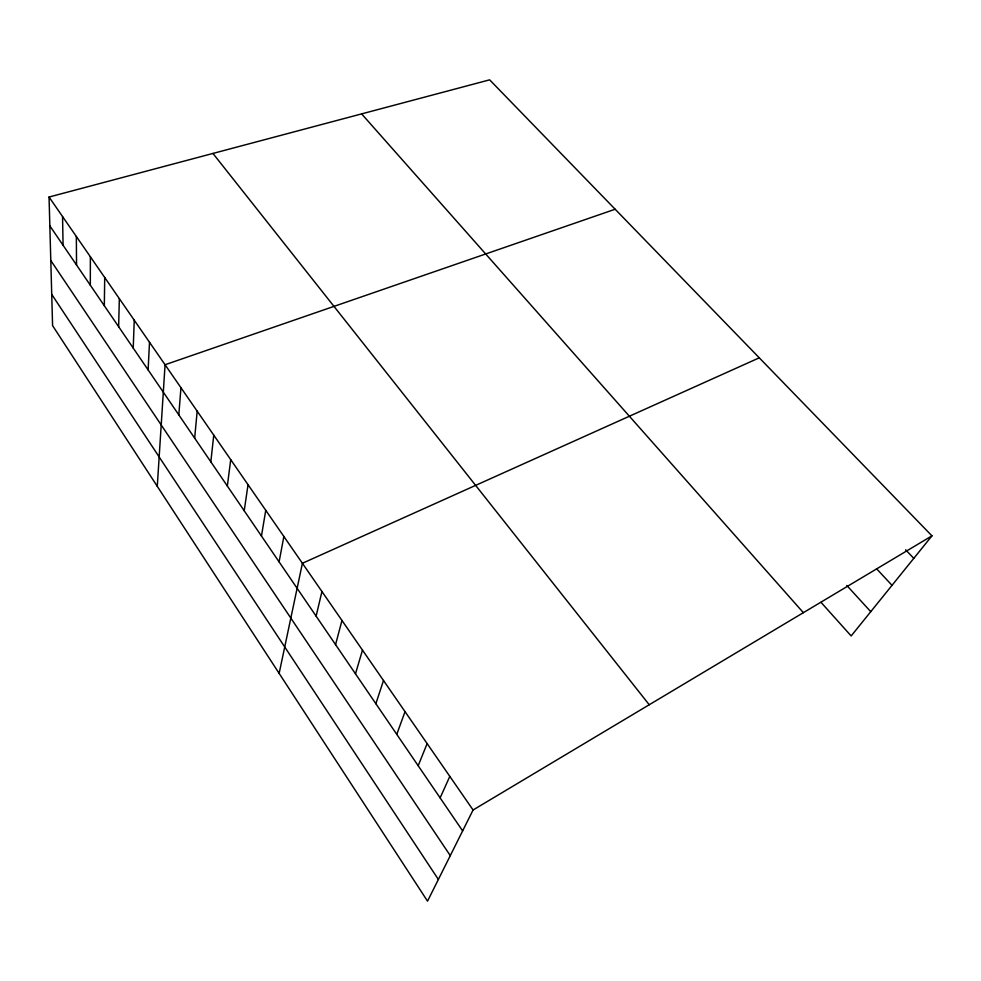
<?xml version="1.0" encoding="UTF-8"?>
<svg xmlns="http://www.w3.org/2000/svg" width="981" height="981" viewBox="0 0 981 981"><rect width="100%" height="100%" fill="white"/><g stroke="black" fill="none" stroke-linecap="round" stroke-linejoin="round"><path stroke-width="1.47" d="M90.313 285.177L90.375 256.777M104.329 305.729L104.709 277.5M118.64 326.698L119.339 298.641M133.22 348.083L134.262 320.223M148.119 369.898L149.504 342.246M157.279 486.331L165.066 364.736L615.148 209.247M178.812 414.902L180.945 387.703M194.655 438.115L197.181 411.174M210.817 461.818L213.76 435.147M227.347 486.024L230.719 459.648M244.22 510.758L248.034 484.688M261.461 536.043L265.753 510.292M279.094 561.88L283.865 536.484M279.144 673.383L302.406 563.278L759.269 357.82M316.115 616.142L321.94 591.531M335.563 644.64L341.964 620.47M355.478 673.824L362.48 650.121M375.87 703.72L383.497 680.507M396.765 734.34L405.043 711.654M418.176 765.72L427.14 743.598M440.126 797.896L449.813 776.376M931.95 535.847L473.075 809.999L427.532 901.159L52.582 325.618L49.05 197.034L489.642 79.841L931.95 535.847L851.165 635.946L821.06 602.383M905.622 549.789L913.789 558.348M876.548 568.747L892.011 585.326M846.787 585.449L870.748 611.678M361.633 113.894L803.365 612.671M212.951 153.441L649.238 704.75M49.05 197.034L473.075 809.999M49.847 225.875L462.64 830.895M50.791 260.492L450.279 855.628M51.723 294.361L438.372 879.467M62.551 216.556L63.078 245.262M76.334 236.47L76.555 265.029"/></g></svg>
